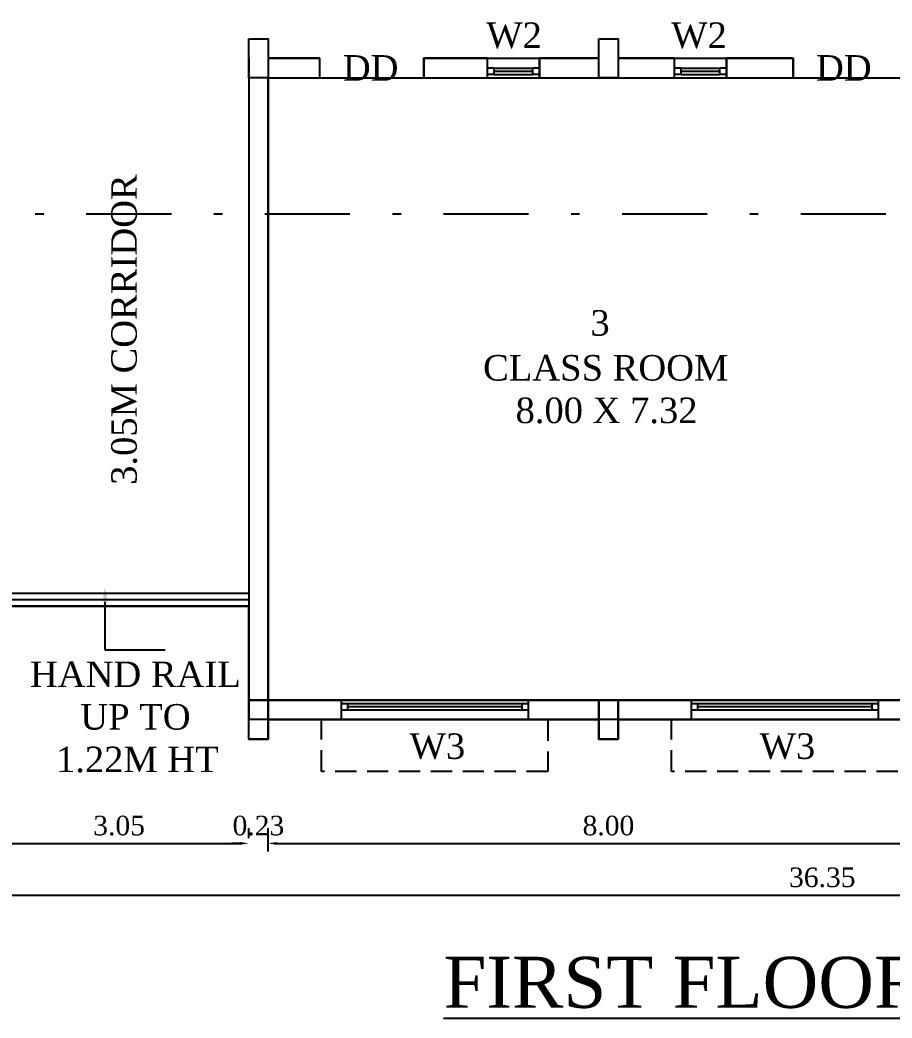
# Model space of a CAD drawing. Header units: metres. Extents: x 3616 to 3987, y 1122 to 1251.
# Drawn here: x 3839.15 to 3849.4, y 1155.11 to 1166.84 of the extents above; entities that cross this region are included whole.
import ezdxf
from ezdxf import colors
from ezdxf.entities.mleader import LeaderData, LeaderLine
from ezdxf.math import Vec2, Vec3

# ---------------------------------------------------------------- set-up
doc = ezdxf.new("R2010")
doc.units = ezdxf.units.M
doc.linetypes.add('DASHDOT', pattern=[1, 0.5, -0.25, 0, -0.25])
doc.linetypes.add('DASHED2', pattern=[0.375, 0.25, -0.125])
for name, color, linetype in [('AR_JOINERIES', 251, 'Continuous'), ('BLK_1_FLR_1_BLT_UP_AREA', 26, 'Continuous'), ('BLK_1_FLR_1_REGULAR_ROOM_3', 117, 'Continuous')]:
    doc.layers.add(name, color=color, linetype=linetype)
doc.styles.add('ANAND', font='times.ttf')
doc.styles.get("Standard").update_dxf_attribs({"font": 'arial.ttf'})
doc.dimstyles.new('V1', dxfattribs={"dimtxt": 0.23, "dimasz": 0.1, "dimexe": 0.18, "dimexo": 0.0625, "dimgap": 0.09, "dimtad": 1, "dimzin": 0, "dimdsep": 46, "dimtxsty": 'ANAND', "dimcen": 0.09, "dimadec": 0, "dimazin": 0, "dimtfac": 1, "dimtix": 1, "dimtofl": 0, "dimtmove": 2, "dimatfit": 0, "dimfxl": 0, "dimtolj": 1, "dimtzin": 0, "dimarcsym": 0})

# ---------------------------------------------------------------- blocks, each defined once
blk = doc.blocks.new('W2a')
at = {"layer": 'AR_JOINERIES', "color": 42}
for p, q in [((0, 12), (9, 12)), ((1.5, 9), (1.5, 12)), ((4.5, 9), (4.5, 12)), ((1.5, 9), (4.5, 9)), ((1.5, 9), (1.5, -9)), ((3, 9), (3, -9)), ((4.5, 9), (4.5, -9)), ((1.5, -9), (4.5, -9)), ((1.5, -12), (1.5, -9)), ((4.5, -12), (4.5, -9)), ((0, -12), (9, -12))]:
    blk.add_line(p, q, dxfattribs=at)
blk = doc.blocks.new('*D159')
at = {"color": 0, "lineweight": -2}
for p, q in [((3838.788, 1157.223), (3838.788, 1157.341)), ((3841.836, 1157.223), (3841.836, 1157.341)), ((3838.888, 1157.161), (3841.736, 1157.161))]:
    blk.add_line(p, q, dxfattribs=at)
at = {"color": 0}
for points in [[(3838.888, 1157.177), (3838.888, 1157.144), (3838.788, 1157.161)], [(3841.736, 1157.177), (3841.736, 1157.144), (3841.836, 1157.161)]]:
    blk.add_solid(points, dxfattribs=at)
at = {"layer": 'Defpoints', "color": 0}
for p in [(3838.788, 1157.161), (3841.836, 1157.161), (3841.836, 1157.161)]:
    blk.add_point(p, dxfattribs=at)
at = {"color": 0, "insert": (3840.312, 1157.368), "char_height": 0.23, "attachment_point": 5, "style": 'ANAND'}
blk.add_mtext('\\A1;3.05', dxfattribs=at)
blk = doc.blocks.new('*D160')
at = {"color": 0, "lineweight": -2}
for p, q in [((3841.836, 1157.223), (3841.836, 1157.341)), ((3842.064, 1157.067), (3842.064, 1157.341)), ((3841.736, 1157.161), (3841.636, 1157.161)), ((3842.164, 1157.161), (3842.264, 1157.161))]:
    blk.add_line(p, q, dxfattribs=at)
at = {"color": 0}
for points in [[(3841.736, 1157.177), (3841.736, 1157.144), (3841.836, 1157.161)], [(3842.164, 1157.177), (3842.164, 1157.144), (3842.064, 1157.161)]]:
    blk.add_solid(points, dxfattribs=at)
at = {"layer": 'Defpoints', "color": 0}
for p in [(3841.836, 1157.161), (3842.064, 1157.161), (3842.064, 1157.004)]:
    blk.add_point(p, dxfattribs=at)
at = {"color": 0, "insert": (3841.95, 1157.368), "char_height": 0.23, "attachment_point": 5, "style": 'ANAND'}
blk.add_mtext('\\A1;0.23', dxfattribs=at)
blk = doc.blocks.new('*D161')
at = {"color": 0, "lineweight": -2}
for p, q in [((3842.064, 1157.067), (3842.064, 1157.341)), ((3850.065, 1157.223), (3850.065, 1157.341)), ((3842.164, 1157.161), (3849.965, 1157.161))]:
    blk.add_line(p, q, dxfattribs=at)
at = {"color": 0}
for points in [[(3842.164, 1157.177), (3842.164, 1157.144), (3842.064, 1157.161)], [(3849.965, 1157.177), (3849.965, 1157.144), (3850.065, 1157.161)]]:
    blk.add_solid(points, dxfattribs=at)
at = {"layer": 'Defpoints', "color": 0}
for p in [(3850.065, 1157.161), (3850.065, 1157.161), (3842.064, 1157.004)]:
    blk.add_point(p, dxfattribs=at)
at = {"color": 0, "insert": (3846.065, 1157.368), "char_height": 0.23, "attachment_point": 5, "style": 'ANAND'}
blk.add_mtext('\\A1;8.00', dxfattribs=at)
blk = doc.blocks.new('*D167')
at = {"color": 0, "lineweight": -2}
for p, q in [((3830.406, 1156.515), (3830.406, 1156.732)), ((3866.753, 1156.515), (3866.753, 1156.732)), ((3830.506, 1156.552), (3866.653, 1156.552))]:
    blk.add_line(p, q, dxfattribs=at)
at = {"color": 0}
for points in [[(3830.506, 1156.569), (3830.506, 1156.536), (3830.406, 1156.552)], [(3866.653, 1156.569), (3866.653, 1156.536), (3866.753, 1156.552)]]:
    blk.add_solid(points, dxfattribs=at)
at = {"layer": 'Defpoints', "color": 0}
for p in [(3866.753, 1156.552), (3830.406, 1156.452), (3866.753, 1156.452)]:
    blk.add_point(p, dxfattribs=at)
at = {"color": 0, "insert": (3848.579, 1156.76), "char_height": 0.23, "attachment_point": 5, "style": 'ANAND'}
blk.add_mtext('\\A1;36.35', dxfattribs=at)

msp = doc.modelspace()

# ---------------------------------------------------------------- linework, layer by layer
at = {"lineweight": -2}
for p, q in [((3841.83563, 1166.61691, -0.0324), (3842.06423, 1166.61691, -0.0324)), ((3841.83563, 1166.15971, -0.0324), (3841.83563, 1166.61691, -0.0324)), ((3842.06423, 1166.61691, -0.0324), (3842.06423, 1166.15971, -0.0324)), ((3845.95043, 1166.61691, -0.0324), (3846.17903, 1166.61691, -0.0324)), ((3845.95043, 1166.15971, -0.0324), (3845.95043, 1166.61691, -0.0324)), ((3846.17903, 1166.61691, -0.0324), (3846.17903, 1166.15971, -0.0324)), ((3841.83563, 1166.38831, -0.0324), (3841.83563, 1158.61591, -0.0324)), ((3842.06423, 1166.38831, -0.0324), (3842.67383, 1166.38831, -0.0324)), ((3842.67383, 1166.15971, -0.0324), (3842.67383, 1166.38831, -0.0324)), ((3843.89303, 1166.38831, -0.0324), (3845.95043, 1166.38831, -0.0324)), ((3843.89303, 1166.15971, -0.0324), (3843.89303, 1166.38831, -0.0324)), ((3846.17903, 1166.38831, -0.0324), (3848.23643, 1166.38831, -0.0324)), ((3848.23643, 1166.38831, -0.0324), (3848.23643, 1166.15971, -0.0324)), ((3842.06423, 1166.15971, -0.0324), (3841.83563, 1166.15971, -0.0324)), ((3842.06423, 1166.15971, -0.0324), (3842.06423, 1158.61591, -0.0324)), ((3842.06423, 1166.15971, -0.0324), (3842.67383, 1166.15971, -0.0324)), ((3843.89303, 1166.15971, -0.0324), (3848.23643, 1166.15971, -0.0324)), ((3846.17903, 1166.15971, -0.0324), (3845.95043, 1166.15971, -0.0324)), ((3841.83563, 1160.17801, -0.0324), (3841.83563, 1159.72081, -0.0324)), ((3838.78763, 1160.10181, -0.0324), (3841.83563, 1160.10181, -0.0324)), ((3838.78763, 1160.02561, -0.0324), (3841.83563, 1160.02561, -0.0324)), ((3838.78763, 1159.94941, -0.0324), (3841.83563, 1159.94941, -0.0324)), ((3841.83563, 1158.84451, -0.0324), (3866.52443, 1158.84451, -0.0324)), ((3842.06423, 1158.84451, -0.0324), (3841.83563, 1158.84451, -0.0324)), ((3842.06423, 1158.38731, -0.0324), (3842.06423, 1158.84451, -0.0324)), ((3846.17903, 1158.84451, -0.0324), (3845.95043, 1158.84451, -0.0324)), ((3845.95043, 1158.84451, -0.0324), (3845.95043, 1158.38731, -0.0324)), ((3846.17903, 1158.38731, -0.0324), (3846.17903, 1158.84451, -0.0324)), ((3842.06423, 1158.61591, -0.0324), (3845.95043, 1158.61591, -0.0324)), ((3846.17903, 1158.61591, -0.0324), (3850.06523, 1158.61591, -0.0324)), ((3841.83563, 1158.38731, -0.0324), (3842.06423, 1158.38731, -0.0324)), ((3845.95043, 1158.38731, -0.0324), (3846.17903, 1158.38731, -0.0324))]:
    msp.add_line(p, q, dxfattribs=at)
at = {"linetype": 'DASHDOT', "ltscale": 2}
msp.add_line((3829.42621, 1164.55951, -0.0324), (3868.00209, 1164.55951, -0.0324), dxfattribs=at)
for p, q in [((3840.14617, 1159.43495, -0.0324), (3840.85391, 1159.43495, -0.0324)), ((3842.92166, 1158.84451, -0.0324), (3842.92166, 1158.61591, -0.0324)), ((3842.92166, 1158.80641, -0.0324), (3845.12166, 1158.80641, -0.0324)), ((3842.99786, 1158.80641, -0.0324), (3842.99786, 1158.73021, -0.0324)), ((3845.04546, 1158.80641, -0.0324), (3845.04546, 1158.73021, -0.0324)), ((3845.12166, 1158.84451, -0.0324), (3845.12166, 1158.61591, -0.0324)), ((3847.03646, 1158.84451, -0.0324), (3847.03646, 1158.61591, -0.0324)), ((3847.03646, 1158.80641, -0.0324), (3849.23646, 1158.80641, -0.0324)), ((3847.11266, 1158.80641, -0.0324), (3847.11266, 1158.73021, -0.0324)), ((3849.16026, 1158.80641, -0.0324), (3849.16026, 1158.73021, -0.0324)), ((3849.23646, 1158.84451, -0.0324), (3849.23646, 1158.61591, -0.0324)), ((3842.92166, 1158.73021, -0.0324), (3845.12166, 1158.73021, -0.0324)), ((3842.99786, 1158.76831, -0.0324), (3845.04546, 1158.76831, -0.0324)), ((3847.03646, 1158.73021, -0.0324), (3849.23646, 1158.73021, -0.0324)), ((3847.11266, 1158.76831, -0.0324), (3849.16026, 1158.76831, -0.0324))]:
    msp.add_line(p, q)
at = {"linetype": 'DASHED2'}
for p, q in [((3842.69166, 1158.00591, -0.0324), (3842.69166, 1158.61591, -0.0324)), ((3845.35166, 1158.61591, -0.0324), (3845.35166, 1158.00591, -0.0324)), ((3846.80646, 1158.00591, -0.0324), (3846.80646, 1158.61591, -0.0324)), ((3845.35166, 1158.00591, -0.0324), (3842.69166, 1158.00591, -0.0324)), ((3849.46646, 1158.00591, -0.0324), (3846.80646, 1158.00591, -0.0324))]:
    msp.add_line(p, q, dxfattribs=at)
at = {"lineweight": -2, "elevation": -0.0324}
for points in [[(3841.83563, 1166.61691), (3842.06423, 1166.61691), (3842.06423, 1166.15971), (3841.83563, 1166.15971)], [(3845.95043, 1166.61691), (3846.17903, 1166.61691), (3846.17903, 1166.15971), (3845.95043, 1166.15971)], [(3845.95043, 1166.61691), (3846.17903, 1166.61691), (3846.17903, 1166.15971), (3845.95043, 1166.15971)], [(3842.67383, 1166.38831), (3842.10167, 1166.38831), (3842.06423, 1166.38831), (3842.06423, 1166.15971), (3842.67383, 1166.15971)], [(3844.64451, 1166.38831), (3843.89303, 1166.38831), (3843.89303, 1166.32058), (3843.89303, 1166.15971), (3844.64451, 1166.15971)], [(3845.95043, 1166.38831), (3845.25411, 1166.38831), (3845.25411, 1166.15971), (3845.95043, 1166.15971)], [(3846.84225, 1166.38831), (3846.17903, 1166.38831), (3846.17903, 1166.15971), (3846.84225, 1166.15971)], [(3848.23643, 1166.38831), (3847.66427, 1166.38831), (3847.45185, 1166.38831), (3847.45185, 1166.15971), (3848.23643, 1166.15971)], [(3842.06423, 1166.15971), (3841.83563, 1166.15971), (3841.83563, 1158.84451), (3842.06423, 1158.84451)], [(3841.83563, 1158.84451), (3842.06423, 1158.84451), (3842.06423, 1158.38731), (3841.83563, 1158.38731)], [(3845.95043, 1158.84451), (3846.17903, 1158.84451), (3846.17903, 1158.38731), (3845.95043, 1158.38731)], [(3845.95043, 1158.84451), (3846.17903, 1158.84451), (3846.17903, 1158.38731), (3845.95043, 1158.38731)]]:
    msp.add_lwpolyline(points, close=True, dxfattribs=at)
at = {"layer": 'BLK_1_FLR_1_BLT_UP_AREA', "color": 26, "ltscale": 400, "elevation": -0.0324}
msp.add_lwpolyline([(3830.40563, 1205.17411), (3858.52343, 1205.17411), (3858.52343, 1194.12511), (3846.25523, 1194.12511), (3846.25523, 1185.89551), (3842.06423, 1185.89551), (3842.06195, 1175.2278), (3850.06523, 1175.22951), (3850.06523, 1177.89616), (3866.75303, 1177.89291), (3866.75303, 1158.61591), (3841.83563, 1158.61591), (3841.83563, 1159.94941), (3838.78763, 1159.94941), (3838.78763, 1158.61591), (3830.40563, 1158.61591), (3830.40563, 1166.38831), (3833.14883, 1166.38831), (3833.14883, 1169.43631), (3830.40563, 1169.43631)], close=True, dxfattribs=at)
at = {"layer": 'BLK_1_FLR_1_REGULAR_ROOM_3', "color": 3, "elevation": -0.0324}
msp.add_lwpolyline([(3842.06423, 1166.15971), (3850.06523, 1166.15971), (3850.06523, 1158.84451), (3842.06423, 1158.84451)], close=True, dxfattribs=at)

# ---------------------------------------------------------------- block references
at = {"lineweight": -2, "xscale": 0.0254, "yscale": 0.0254, "zscale": 0.0254, "rotation": 90}
for p in [(3844.94931, 1166.15971, -0.0324), (3847.14705, 1166.15971, -0.0324)]:
    msp.add_blockref('W2a', p, dxfattribs=at)

# ---------------------------------------------------------------- texts
at = {"style": 'ANAND'}
for s, height, p in [('W2', 0.3, (3844.62836, 1166.5099, -0.0324)), ('W2', 0.3, (3846.80261, 1166.5099, -0.0324)), ('DD', 0.3, (3842.94226, 1166.12537, -0.0324)), ('DD', 0.3, (3848.50486, 1166.12537, -0.0324)), ('3', 0.3, (3845.85331, 1163.12821, -0.0324)), ('W3', 0.3, (3843.72673, 1158.15379, -0.0324)), ('W3', 0.3, (3847.84153, 1158.15379, -0.0324)), ('%%UFIRST FLOOR PLAN', 0.6, (3844.12558, 1155.22803, -0.0324))]:
    msp.add_text(s, height=height, dxfattribs=at).set_placement(p)
msp.add_text('3.05M CORRIDOR ', height=0.3, rotation=90, dxfattribs=at).set_placement((3840.51952, 1161.37485, -0.0324))
at = {"char_height": 0.3, "attachment_point": 1, "style": 'ANAND'}
for s, insert, width in [('{\\W1.921818; }CLASS ROOM   \\P{\\W5.292912; }8.00 X 7.32', (3844.37329, 1162.90061, -0.0324), 3.2188771), ('{\\W7.68735;  }HAND RAIL \\P{\\W6.86871;   }UP TO \\P{\\W9.04037;  }1.22M HT', (3837.52189, 1159.29823), 5.8119722)]:
    msp.add_mtext(s, dxfattribs=dict(at, insert=insert, width=width))

# ---------------------------------------------------------------- dimensions: what is measured, and where the dimension line sits
for base, p1, p2, picture, middle in [((3841.83563, 1157.1606, -0.0324), (3838.78763, 1157.1606, -0.0324), (3841.83563, 1157.1606, -0.0324), '*D159', (3840.31163, 1157.36792, -0.0324)), ((3842.06423, 1157.1606, -0.0324), (3841.83563, 1157.1606, -0.0324), (3842.06423, 1157.00433, -0.0324), '*D160', (3841.94993, 1157.36792, -0.0324)), ((3850.06523, 1157.1606, -0.0324), (3842.06423, 1157.00433, -0.0324), (3850.06523, 1157.1606, -0.0324), '*D161', (3846.06473, 1157.36792, -0.0324)), ((3866.75303, 1156.55239, -0.0324), (3830.40563, 1156.45233, -0.0324), (3866.75303, 1156.45233, -0.0324), '*D167', (3848.57933, 1156.75971, -0.0324))]:
    dim = msp.add_linear_dim(base=base, p1=p1, p2=p2, dimstyle='V1')
    dim.commit()
    dim.dimension.update_dxf_attribs({"geometry": picture, "text_midpoint": middle})

# ---------------------------------------------------------------- leaders
ml = msp.add_multileader_mtext('Standard')
ml.set_content('', color=256)
ml.set_leader_properties()
ml.build(insert=Vec2(0, 0))
ml.multileader.update_dxf_attribs({"dogleg_length": 0.36, "arrow_head_size": 0.18})
ctx = ml.context
ctx.base_point, ctx.char_height, ctx.arrow_head_size, ctx.landing_gap_size, ctx.plane_origin, ctx.plane_x_axis, ctx.plane_y_axis = Vec3(3840.14617, 1159.43495, -0.0324), 0.18, 0.18, 0.09, Vec3(3840.14617, 1160.17801, -0.0324), Vec3(0, -1), Vec3(1, 0)
notes = []
notes.append((ctx, [(0, (1, 1, 0), (3840.14617, 1159.79495, -0.0324), (0, -1), 0.36, [(0, [(3840.14617, 1160.17801, -0.0324)], 0, [])])]))
ctx.mtext.insert, ctx.mtext.text_direction, ctx.mtext.rotation, ctx.mtext.flow_direction = Vec3(3840.23617, 1159.34495, -0.0324), Vec3(0, -1), 4.71238898, 5
for ctx, leaders in notes:
    for number, flags, end, landing, length, lines in leaders:
        leader = LeaderData()
        leader.index, (leader.has_last_leader_line, leader.has_dogleg_vector, leader.attachment_direction) = number, flags
        leader.last_leader_point, leader.dogleg_vector, leader.dogleg_length = Vec3(end), Vec3(landing), length
        for number, points, colour, breaks in lines:
            line = LeaderLine()
            line.index, line.vertices, line.color, line.breaks = number, Vec3.list(points), colors.encode_raw_color(colour), breaks
            leader.lines.append(line)
        ctx.leaders.append(leader)

doc.saveas('drawing.dxf')
